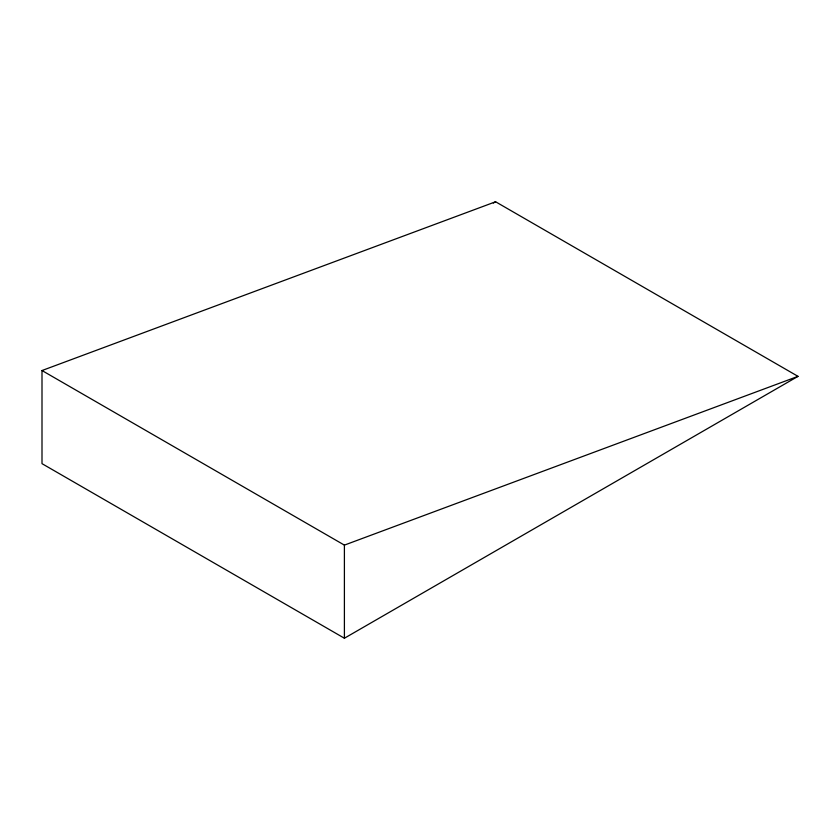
<?xml version="1.0" encoding="UTF-8"?>
<svg xmlns="http://www.w3.org/2000/svg" width="840" height="840" viewBox="0 0 840 840"><rect width="100%" height="100%" fill="white"/><g stroke="black" fill="none" stroke-linecap="round" stroke-linejoin="round"><path stroke-width="1.26" d="M493.332 203.07L495.6 201.768L798 376.352L344.4 638.232L42 463.649L42 370.534L495.6 201.768M42 370.534L344.4 545.118L798 376.352M344.4 545.118L344.4 638.232"/></g></svg>
